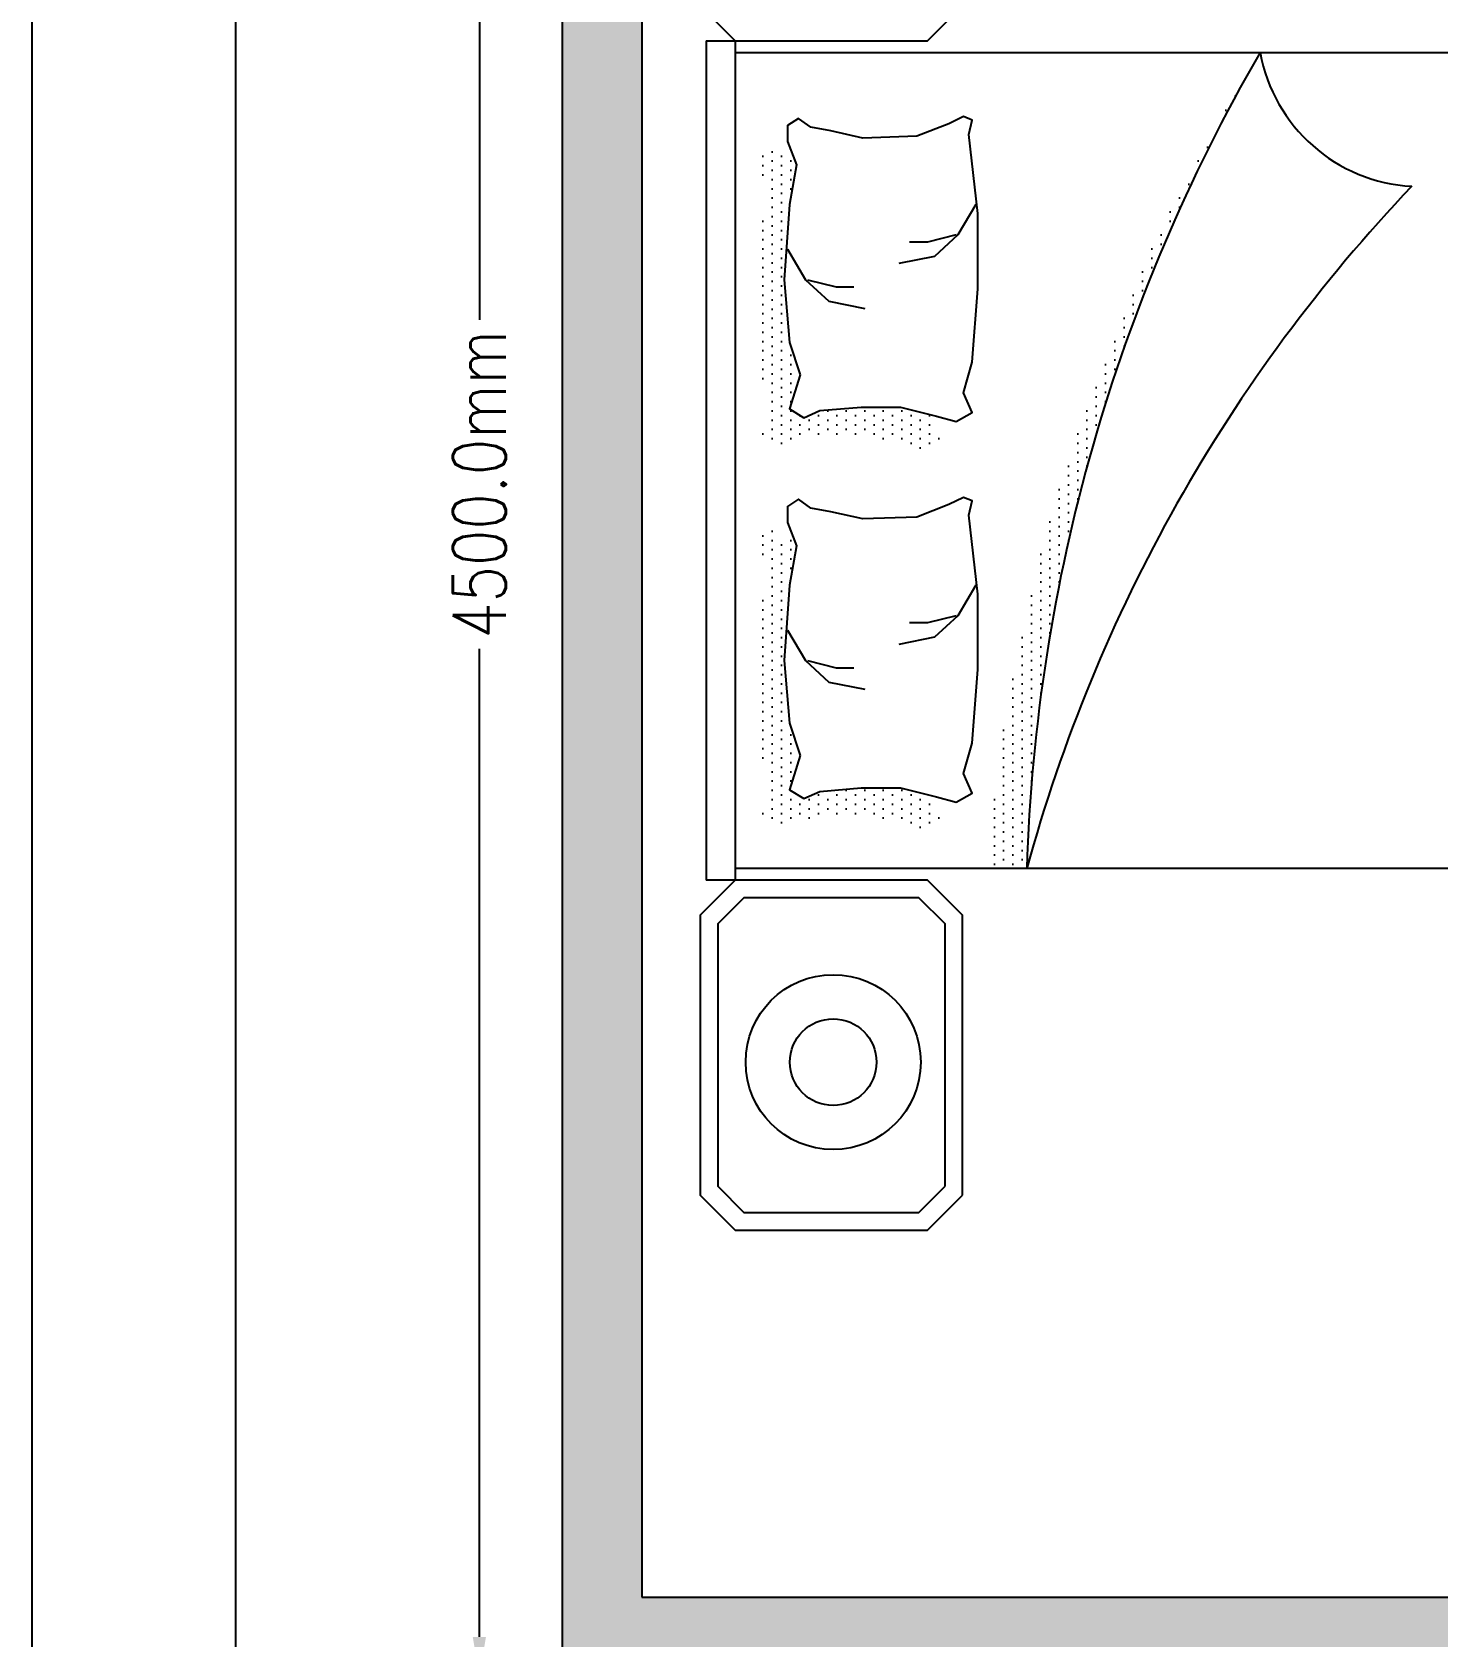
# Model space of a CAD drawing. Header units: millimetres. Extents: x 15734 to 38872, y 8066 to 23066.
# Drawn here: x 15734 to 18385, y 17641 to 20669 of the extents above; entities that cross this region are included whole.
import ezdxf

# ---------------------------------------------------------------- set-up
doc = ezdxf.new("R2010")
doc.units = ezdxf.units.MM
doc.header["$MEASUREMENT"] = 0
doc.layers.get('0').update_dxf_attribs({"color": 4})
doc.layers.add('Wall', color=10, linetype='Continuous')
doc.styles.add('ROMANS', font='romans.shx', dxfattribs={"width": 0.8})
doc.dimstyles.get("Standard").update_dxf_attribs({"dimtxt": 100, "dimasz": 75, "dimexe": 25, "dimexo": 0, "dimgap": 0.09, "dimtad": 0, "dimtoh": 1, "dimdec": 1, "dimzin": 0, "dimdsep": 46, "dimtxsty": 'ROMANS', "dimcen": 0.09, "dimclrd": 7, "dimclre": 7, "dimclrt": 7, "dimadec": 0, "dimazin": 0, "dimtfac": 1, "dimtdec": 1, "dimtofl": 0, "dimtmove": 0, "dimatfit": 3, "dimfxl": 1, "dimtfillclr": 7, "dimtolj": 1, "dimtzin": 0, "dimarcsym": 0})
pattern_1 = [(90, (157563.29, -206603.852), (-17.4625, 8.73125), [0, -17.4625])]

# ---------------------------------------------------------------- blocks, each defined once
blk = doc.blocks.new('*D131')
at = {"layer": 'Defpoints', "color": 0}
for p in [(16577.6, 22066), (16634.1, 22066), (16634.1, 17566)]:
    blk.add_point(p, dxfattribs=at)
at = {"layer": 'Wall', "color": 7, "lineweight": -2, "transparency": 16777216}
for p, q in [((16634.1, 22066), (16552.6, 22066)), ((16577.6, 21991), (16577.6, 20126.5)), ((16577.6, 17641), (16577.6, 19505.4)), ((16634.1, 17566), (16552.6, 17566))]:
    blk.add_line(p, q, dxfattribs=at)
at = {"layer": 'Wall', "color": 7, "transparency": 16777216}
for points in [[(16565.1, 21991), (16590.1, 21991), (16577.6, 22066)], [(16565.1, 17641), (16590.1, 17641), (16577.6, 17566)]]:
    blk.add_solid(points, dxfattribs=at)
at = {"layer": 'Wall', "color": 7, "transparency": 16777216, "insert": (16577.6, 19816), "char_height": 100, "attachment_point": 5, "rotation": 90, "style": 'ROMANS'}
blk.add_mtext('\\A1;4500.0mm', dxfattribs=at)
blk = doc.blocks.new('*D133')
at = {"layer": 'Defpoints', "color": 0}
for p in [(16234.1, 22066), (16117.9, 9066), (16234.1, 9066)]:
    blk.add_point(p, dxfattribs=at)
at = {"layer": 'Wall', "color": 7, "lineweight": -2, "transparency": 16777216}
for p, q in [((16234.1, 22066), (16092.9, 22066)), ((16117.9, 21991), (16117.9, 15908.9)), ((16117.9, 9141), (16117.9, 15223)), ((16234.1, 9066), (16092.9, 9066))]:
    blk.add_line(p, q, dxfattribs=at)
at = {"layer": 'Wall', "color": 7, "transparency": 16777216}
for points in [[(16105.4, 21991), (16130.4, 21991), (16117.9, 22066)], [(16105.4, 9141), (16130.4, 9141), (16117.9, 9066)]]:
    blk.add_solid(points, dxfattribs=at)
at = {"layer": 'Wall', "color": 7, "transparency": 16777216, "insert": (16117.9, 15566), "char_height": 100, "attachment_point": 5, "rotation": 90, "style": 'ROMANS'}
blk.add_mtext('\\A1;13000.0mm', dxfattribs=at)

msp = doc.modelspace()

# ---------------------------------------------------------------- hatches: boundary and pattern name
h = msp.add_hatch()
h.set_pattern_fill('DOTS', color=256, scale=11, angle=90, style=0)
h.set_pattern_definition(pattern_1)
h.paths.add_polyline_path([(17534.66, 19090.75), (17610.09, 19090.75, -0.1242731), (18050.09, 20630.75, 0.1225633)])
h = msp.add_hatch()
h.set_pattern_fill('DOTS', color=256, scale=11, angle=90, style=0)
h.set_pattern_definition(pattern_1)
h.paths.add_polyline_path([(17124.49, 19732.95), (17104.2, 19719.42), (17104.2, 19688.96), (17121.11, 19644.97), (17107.59, 19570.53), (17097.44, 19428.41), (17107.59, 19309.97), (17127.87, 19249.07), (17107.59, 19184.77), (17134.63, 19167.85), (17165.06, 19181.39), (17242.82, 19188.16), (17317.2, 19188.16), (17384.82, 19171.24), (17422.01, 19161.09), (17452.44, 19178.01), (17435.54, 19215.23), (17438.81, 19226.38), (17372.06, 19243.08), (17297.68, 19243.08), (17219.92, 19236.31), (17189.49, 19222.78), (17162.44, 19239.7), (17182.73, 19303.99), (17162.44, 19364.9), (17152.3, 19483.33), (17162.44, 19625.45), (17175.97, 19699.9), (17171.39, 19711.8), (17148.16, 19716.03)])
h.paths.add_polyline_path([(17124.49, 20451.58), (17104.2, 20438.04), (17104.2, 20407.59), (17121.11, 20363.6), (17107.59, 20289.15), (17097.44, 20147.03), (17107.59, 20028.6), (17127.87, 19967.69), (17107.59, 19903.4), (17134.63, 19886.48), (17165.06, 19900.02), (17242.82, 19906.78), (17317.2, 19906.78), (17384.82, 19889.86), (17422.01, 19879.71), (17452.44, 19896.63), (17435.54, 19933.85), (17438.81, 19945), (17372.06, 19961.71), (17297.68, 19961.71), (17219.92, 19954.94), (17189.49, 19941.4), (17162.44, 19958.32), (17182.73, 20022.62), (17162.44, 20083.52), (17152.3, 20201.96), (17162.44, 20344.08), (17175.97, 20418.52), (17171.39, 20430.43), (17148.16, 20434.66)])
at = {"layer": 'Wall'}
h = msp.add_hatch(color=3, dxfattribs=at)
h.dxf.hatch_style = 1
h.paths.add_polyline_path([(24734.07, 18028.46), (24584.07, 18028.46), (24584.07, 17715.96), (22384.07, 17715.96), (22384.07, 18840.96), (22634.07, 18840.96), (22634.07, 18990.96), (22384.07, 18990.96), (22384.07, 19240.96), (22234.07, 19240.96), (22234.07, 17565.96), (24084.07, 17565.96), (24084.07, 16865.96), (24234.07, 16865.96), (24234.07, 17565.96), (24734.07, 17565.96)])
h.paths.add_polyline_path([(24734.07, 19215.96), (24584.07, 19215.96), (24584.07, 18990.96), (23634.07, 18990.96), (23634.07, 18840.96), (24584.07, 18840.96), (24584.07, 18528.46), (24734.07, 18528.46)])
h.paths.add_polyline_path([(24734.07, 19915.96), (24584.07, 19915.96), (24584.07, 19715.96), (24734.07, 19715.96)])
h.paths.add_polyline_path([(24234.07, 16365.96), (24084.07, 16365.96), (24084.07, 14915.96), (24234.07, 14915.96)])
h.paths.add_polyline_path([(24734.07, 22065.96), (23134.07, 22065.96), (23134.07, 21915.96), (24584.07, 21915.96), (24584.07, 20790.96), (23634.07, 20790.96), (23634.07, 20640.96), (24584.07, 20640.96), (24584.07, 20415.96), (24734.07, 20415.96)])
h.paths.add_polyline_path([(22384.07, 21915.96), (22634.07, 21915.96), (22634.07, 22065.96), (22009.07, 22065.96), (22009.07, 21915.96), (22234.07, 21915.96), (22234.07, 20240.96), (22384.07, 20240.96)])
h.paths.add_polyline_path([(20959.07, 22065.96), (19534.07, 22065.96), (19534.07, 21915.96), (20584.07, 21915.96), (20584.07, 18965.96), (20734.07, 18965.96), (20734.07, 21915.96), (20959.07, 21915.96)])
h.paths.add_polyline_path([(17934.07, 22065.96), (16734.07, 22065.96), (16734.07, 17565.96), (17234.07, 17565.96), (17234.07, 16715.96), (17384.07, 16715.96), (17384.07, 17565.96), (20584.07, 17565.96), (20584.07, 15365.96), (20334.07, 15365.96), (20334.07, 15215.96), (20584.07, 15215.96), (20584.07, 14965.96), (20734.07, 14965.96), (20734.07, 17965.96), (20584.07, 17965.96), (20584.07, 17715.96), (16884.07, 17715.96), (16884.07, 21915.96), (17934.07, 21915.96)])
h.paths.add_polyline_path([(19334.07, 15365.96), (17384.07, 15365.96), (17384.07, 16215.96), (17234.07, 16215.96), (17234.07, 13715.96), (16734.07, 13715.96), (16734.07, 10065.96), (17484.07, 10065.96), (17484.07, 10215.96), (16884.07, 10215.96), (16884.07, 13565.96), (17384.07, 13565.96), (17384.07, 13715.96), (17384.07, 15215.96), (19334.07, 15215.96)])
h.paths.add_polyline_path([(20734.07, 13565.96), (20984.07, 13565.96), (20984.07, 13715.96), (20734.07, 13715.96), (20734.07, 13965.96), (20584.07, 13965.96), (20584.07, 10215.96), (19984.07, 10215.96), (19984.07, 10065.96), (20584.07, 10065.96), (20584.07, 9065.96), (21734.07, 9065.96), (21734.07, 9215.96), (20734.07, 9215.96)])
h.paths.add_polyline_path([(24734.07, 13715.96), (24234.07, 13715.96), (24234.07, 14415.96), (24084.07, 14415.96), (24084.07, 13715.96), (21984.07, 13715.96), (21984.07, 13565.96), (24584.07, 13565.96), (24584.07, 9215.96), (23584.07, 9215.96), (23584.07, 9065.96), (24734.07, 9065.96)])

# ---------------------------------------------------------------- linework, layer by layer
for p, q in [((17005.09, 20652.75), (17005.09, 19068.75)), ((17005.09, 20652.75), (17060.09, 20652.75)), ((17060.09, 20652.75), (17060.09, 19068.75)), ((17060.09, 20630.75), (19150.09, 20630.75)), ((19150.09, 19090.75), (17060.09, 19090.75)), ((17060.09, 19068.75), (17005.09, 19068.75))]:
    msp.add_line(p, q)
for points in [[(17489.09, 20718.75), (17489.09, 21246.75), (17423.09, 21312.75), (17060.09, 21312.75), (16994.09, 21246.75), (16994.09, 20718.75), (17060.09, 20652.75), (17423.09, 20652.75)], [(17489.09, 18474.75), (17489.09, 19002.75), (17423.09, 19068.75), (17060.09, 19068.75), (16994.09, 19002.75), (16994.09, 18474.75), (17060.09, 18408.75), (17423.09, 18408.75)], [(17456.09, 18491.25), (17456.09, 18986.25), (17406.59, 19035.75), (17076.59, 19035.75), (17027.09, 18986.25), (17027.09, 18491.25), (17076.59, 18441.75), (17406.59, 18441.75)]]:
    msp.add_lwpolyline(points, close=True)
for points in [[(17182.73, 20022.62), (17162.44, 19958.32), (17189.49, 19941.4), (17219.92, 19954.94), (17297.68, 19961.71), (17372.06, 19961.71), (17439.68, 19944.79), (17476.87, 19934.64), (17507.3, 19951.56), (17490.39, 19988.78), (17507.3, 20046.3), (17517.44, 20185.04), (17517.44, 20327.16), (17500.54, 20476.05), (17507.3, 20503.12), (17490.39, 20509.88), (17463.35, 20496.35), (17402.49, 20472.66), (17301.06, 20469.28), (17240.21, 20482.81), (17203.02, 20489.58), (17179.35, 20506.5), (17159.06, 20492.97), (17159.06, 20462.51), (17175.97, 20418.52), (17162.44, 20344.08), (17152.3, 20201.96), (17162.44, 20083.52), (17182.73, 20022.62)], [(17514.06, 20344.08), (17480.25, 20286.55), (17436.3, 20245.95), (17368.68, 20232.41)], [(17159.06, 20259.48), (17192.87, 20201.96), (17236.82, 20161.35), (17304.44, 20147.82)], [(17476.87, 20286.55), (17422.78, 20273.02), (17388.97, 20273.02)], [(17196.25, 20201.96), (17250.35, 20188.42), (17284.16, 20188.42)], [(17182.73, 19303.99), (17162.44, 19239.7), (17189.49, 19222.78), (17219.92, 19236.31), (17297.68, 19243.08), (17372.06, 19243.08), (17439.68, 19226.16), (17476.87, 19216.01), (17507.3, 19232.93), (17490.39, 19270.15), (17507.3, 19327.68), (17517.44, 19466.41), (17517.44, 19608.53), (17500.54, 19757.42), (17507.3, 19784.49), (17490.39, 19791.26), (17463.35, 19777.72), (17402.49, 19754.04), (17301.06, 19750.65), (17240.21, 19764.19), (17203.02, 19770.96), (17179.35, 19787.88), (17159.06, 19774.34), (17159.06, 19743.89), (17175.97, 19699.9), (17162.44, 19625.45), (17152.3, 19483.33), (17162.44, 19364.9), (17182.73, 19303.99)], [(17514.06, 19625.45), (17480.25, 19567.93), (17436.3, 19527.32), (17368.68, 19513.79)], [(17476.87, 19567.93), (17422.78, 19554.39), (17388.97, 19554.39)], [(17159.06, 19540.86), (17192.87, 19483.33), (17236.82, 19442.73), (17304.44, 19429.19)], [(17196.25, 19483.33), (17250.35, 19469.8), (17284.16, 19469.8)]]:
    msp.add_lwpolyline(points)
for radius in [165, 81.75]:
    msp.add_circle((17244.94, 18725.56), radius)
for centre, radius, start, end in [((20880.26, 18989.27), 3271.75, 149.8866, 178.22261), ((18353.45, 20686.18), 308.39, 190.35432, 266.78617), ((20527.87, 18293.81), 3024.66, 136.43667, 164.72336)]:
    msp.add_arc(centre, radius, start, end)
for p, q in [((15734.07, 8065.96), (15734.07, 23065.96)), ((16734.07, 22065.96), (16734.07, 17565.96)), ((16884.07, 21915.96), (16884.07, 17715.96)), ((16884.07, 17715.96), (20584.07, 17715.96))]:
    msp.add_line(p, q, dxfattribs=at)

# ---------------------------------------------------------------- dimensions: what is measured, and where the dimension line sits
for base, p1, p2, picture, middle in [((16117.86, 9065.96), (16234.07, 22065.96), (16234.07, 9065.96), '*D133', (16117.86, 15565.96)), ((16577.57, 22065.96), (16634.07, 17565.96), (16634.07, 22065.96), '*D131', (16577.57, 19815.96))]:
    dim = msp.add_linear_dim(base=base, p1=p1, p2=p2, angle=90, dimstyle='Standard', override={"dimpost": 'mm'}, dxfattribs=at)
    dim.commit()
    dim.dimension.update_dxf_attribs({"geometry": picture, "text_midpoint": middle})

doc.saveas('drawing.dxf')
